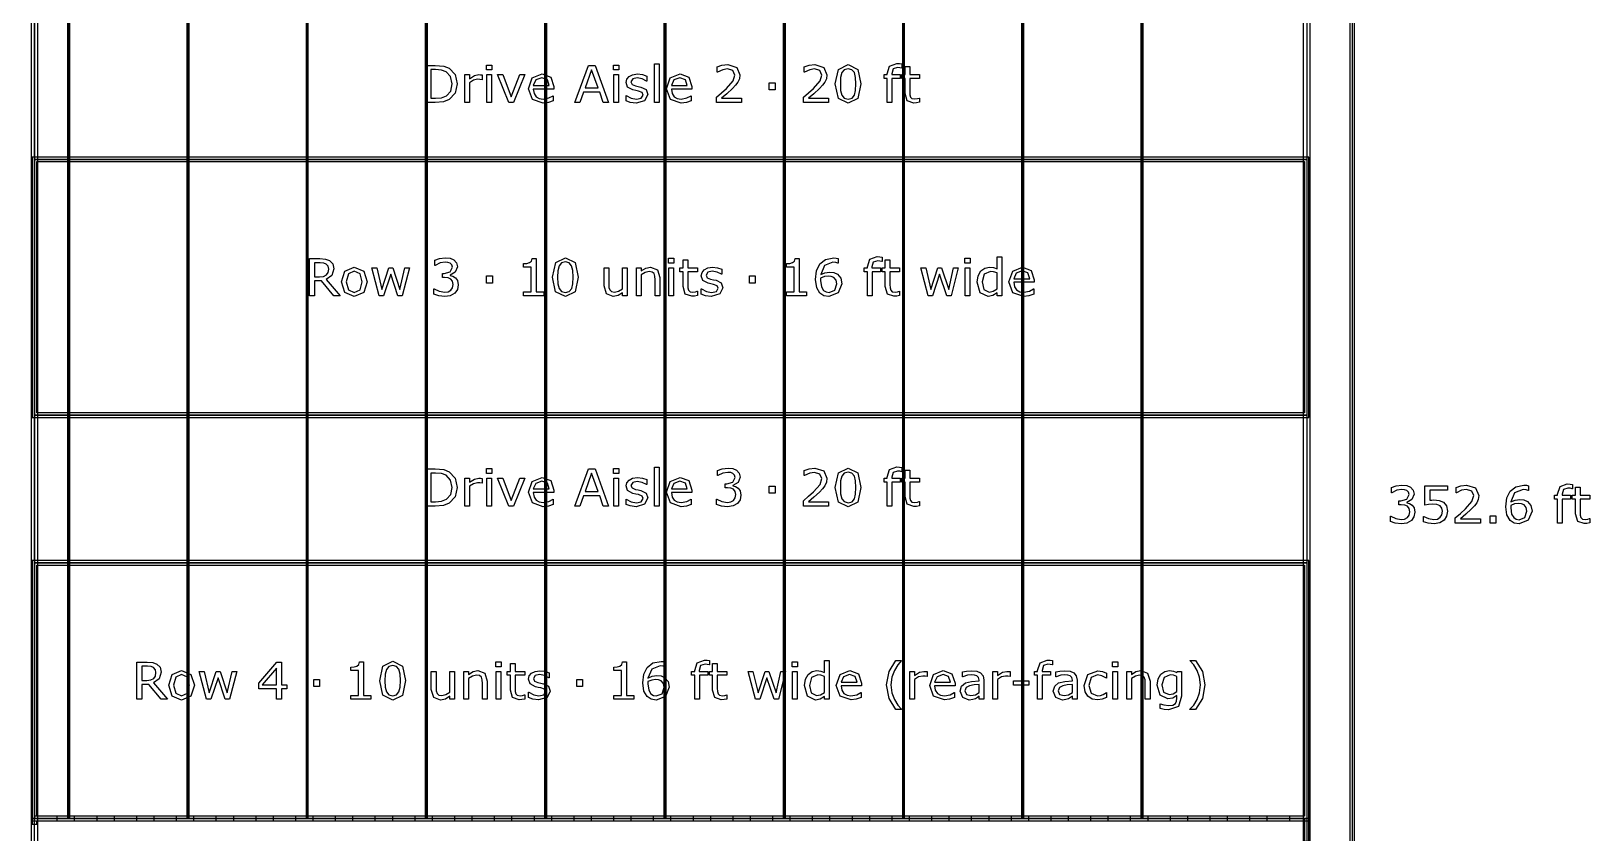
# Model space of a CAD drawing. Extents: x -3 to 198, y 3 to 612.
# Drawn here: x 11.5 to 84.1, y 378.7 to 416 of the extents above; entities that cross this region are included whole.
import ezdxf

# ---------------------------------------------------------------- set-up
doc = ezdxf.new("R2010")
doc.units = 0
doc.header["$MEASUREMENT"] = 0
doc.layers.add('Layer 1', color=7, linetype='Continuous')

msp = doc.modelspace()

# ---------------------------------------------------------------- linework, layer by layer
at = {"layer": 'Layer 1', "color": 7}
for points in [[(11.483006, 454.684349), (11.483006, 335.040125), (71.066891, 335.040125), (71.066891, 454.684349), (11.483006, 454.684349)], [(11.800298, 454.367055), (70.749597, 454.367055), (70.749597, 335.357413), (11.800298, 335.357413), (11.800298, 454.367055)], [(72.918972, 454.525702), (72.918972, 335.198769), (73.130844, 335.198769), (73.130844, 454.525702), (72.918972, 454.525702)], [(11.483006, 447.646544), (11.483006, 379.38413), (11.800298, 379.38413), (11.800298, 447.646544), (11.483006, 447.646544)], [(13.17644, 447.646544), (13.17644, 379.38413), (13.28186, 379.38413), (13.28186, 447.646544), (13.17644, 447.646544)], [(18.732683, 447.646544), (18.732683, 379.38413), (18.838103, 379.38413), (18.838103, 447.646544), (18.732683, 447.646544)], [(24.288926, 447.646544), (24.288926, 379.38413), (24.394346, 379.38413), (24.394346, 447.646544), (24.288926, 447.646544)], [(29.845169, 447.646544), (29.845169, 379.38413), (29.950589, 379.38413), (29.950589, 447.646544), (29.845169, 447.646544)], [(35.401412, 447.646544), (35.401412, 379.38413), (35.506832, 379.38413), (35.506832, 447.646544), (35.401412, 447.646544)], [(40.957655, 447.646544), (40.957655, 379.38413), (41.063075, 379.38413), (41.063075, 447.646544), (40.957655, 447.646544)], [(46.513898, 447.646544), (46.513898, 379.38413), (46.619318, 379.38413), (46.619318, 447.646544), (46.513898, 447.646544)], [(52.070141, 447.646544), (52.070141, 379.38413), (52.175561, 379.38413), (52.175561, 447.646544), (52.070141, 447.646544)], [(57.626384, 447.646544), (57.626384, 379.38413), (57.731804, 379.38413), (57.731804, 447.646544), (57.626384, 447.646544)], [(63.182627, 447.646544), (63.182627, 379.38413), (63.288047, 379.38413), (63.288047, 447.646544), (63.182627, 447.646544)], [(11.641652, 410.075758), (70.908244, 410.075758), (70.908244, 398.169523), (11.641652, 398.169523), (11.641652, 410.075758)], [(11.747589, 409.969822), (70.802308, 409.969822), (70.802308, 398.275459), (11.747589, 398.275459), (11.747589, 409.969822)], [(11.641652, 391.290365), (70.908244, 391.290365), (70.908244, 379.38413), (11.641652, 379.38413), (11.641652, 391.290365)], [(11.747589, 391.184429), (70.802308, 391.184429), (70.802308, 379.490066), (11.747589, 379.490066), (11.747589, 391.184429)], [(24.92306, 385.534523), (24.64517, 385.534523), (24.64517, 385.863572), (24.92306, 385.863572), (24.92306, 385.534523)], [(11.641652, 379.38413), (70.908244, 379.38413), (70.908244, 341.284178), (11.641652, 341.284178), (11.641652, 379.38413)]]:
    msp.add_lwpolyline(points, close=True, dxfattribs=at)
for points in [[(73.024908, 454.525702), (73.024908, 335.198769)], [(11.641652, 447.646544), (11.641652, 379.38413)], [(13.22915, 447.646544), (13.22915, 379.38413)], [(18.785393, 447.646544), (18.785393, 379.38413)], [(24.341636, 447.646544), (24.341636, 379.38413)], [(29.897879, 447.646544), (29.897879, 379.38413)], [(35.454122, 447.646544), (35.454122, 379.38413)], [(41.010365, 447.646544), (41.010365, 379.38413)], [(46.566608, 447.646544), (46.566608, 379.38413)], [(52.122851, 447.646544), (52.122851, 379.38413)], [(57.679094, 447.646544), (57.679094, 379.38413)], [(63.235337, 447.646544), (63.235337, 379.38413)], [(11.641652, 416.954916), (70.908244, 416.954916), (70.908244, 410.075758), (11.641652, 410.075758), (11.641652, 416.954916)], [(31.333125, 413.585489), (31.229644, 413.157608), (30.956404, 412.859952), (30.691305, 412.754145), (30.307607, 412.721588), (29.870426, 412.721588), (29.870426, 414.452876), (30.302958, 414.452876), (30.705257, 414.415668), (30.95873, 414.315674), (31.234296, 414.021508), (31.333125, 413.585489), (31.333125, 413.585489)], [(31.092442, 413.588981), (31.021518, 413.931984), (30.809902, 414.151736), (30.592473, 414.231965), (30.31691, 414.255222), (30.100645, 414.255222), (30.100645, 412.919258), (30.31691, 412.919258), (30.606427, 412.943679), (30.83432, 413.03437), (31.027331, 413.251799), (31.092442, 413.588986), (31.092442, 413.588981)], [(32.498169, 413.781992), (32.486554, 413.781992), (32.391209, 413.798264), (32.283076, 413.804084), (32.08774, 413.758737), (31.906355, 413.643628), (31.906355, 412.721588), (31.687764, 412.721588), (31.687764, 414.020344), (31.906355, 414.020344), (31.906355, 413.828495), (32.135412, 413.976161), (32.338887, 414.020344), (32.42144, 414.016851), (32.49818, 414.0064), (32.498169, 413.781992)], [(32.93884, 414.237778), (32.692344, 414.237778), (32.692344, 414.464507), (32.93884, 414.464507), (32.93884, 414.237778)], [(32.924886, 412.721588), (32.706295, 412.721588), (32.706295, 414.020344), (32.924886, 414.020344), (32.924886, 412.721588)], [(34.480605, 414.020344), (33.955056, 412.721588), (33.735301, 412.721588), (33.213242, 414.020344), (33.450435, 414.020344), (33.852736, 412.986687), (34.251547, 414.020344), (34.480605, 414.020344)], [(35.832846, 413.348293), (34.875929, 413.348293), (34.911973, 413.139005), (35.010803, 412.993664), (35.153818, 412.909947), (35.337528, 412.882044), (35.603789, 412.934366), (35.795638, 413.039011), (35.807253, 413.039011), (35.807253, 412.800653), (35.581685, 412.72275), (35.339841, 412.691357), (34.83522, 412.865765), (34.653835, 413.363408), (34.827081, 413.86919), (35.285191, 414.056388), (35.689818, 413.902909), (35.832833, 413.466889), (35.832846, 413.348293)], [(38.38385, 412.721588), (38.138515, 412.721588), (37.968759, 413.204116), (37.219967, 413.204116), (37.050211, 412.721588), (36.816505, 412.721588), (37.446699, 414.452876), (37.753655, 414.452876), (38.38385, 412.721588)], [(37.897832, 413.401778), (37.594363, 414.251724), (37.28973, 413.401778), (37.897832, 413.401778)], [(38.864052, 414.237773), (38.617556, 414.237773), (38.617556, 414.464502), (38.864052, 414.464502), (38.864052, 414.237773)], [(38.8501, 412.721588), (38.631507, 412.721588), (38.631507, 414.020344), (38.8501, 414.020344), (38.8501, 412.721588)], [(40.21048, 413.095984), (40.062814, 412.804141), (39.661677, 412.690195), (39.396575, 412.723914), (39.195426, 412.799489), (39.195426, 413.044824), (39.207041, 413.044824), (39.437258, 412.920412), (39.680267, 412.875067), (39.905834, 412.921576), (39.987225, 413.068078), (39.94304, 413.184349), (39.773283, 413.251789), (39.651199, 413.27621), (39.515161, 413.306441), (39.272153, 413.438992), (39.201226, 413.655256), (39.233783, 413.80641), (39.334938, 413.933145), (39.500046, 414.019188), (39.725613, 414.051742), (39.960481, 414.022675), (40.159307, 413.954074), (40.159307, 413.720368), (40.147692, 413.720368), (39.944217, 413.823851), (39.709347, 413.86687), (39.507036, 413.820362), (39.424481, 413.684324), (39.474479, 413.563401), (39.632607, 413.497126), (39.767484, 413.46922), (39.893057, 413.443635), (40.127925, 413.323877), (40.21048, 413.095984), (40.21048, 413.095984)], [(40.744168, 412.721588), (40.525575, 412.721588), (40.525575, 414.530777), (40.744168, 414.530777), (40.744168, 412.721588)], [(42.26384, 413.348293), (41.306923, 413.348293), (41.342967, 413.139005), (41.441799, 412.993664), (41.584812, 412.909947), (41.768522, 412.882044), (42.034785, 412.934366), (42.226632, 413.039011), (42.238247, 413.039011), (42.238247, 412.800653), (42.012679, 412.72275), (41.770835, 412.691357), (41.266214, 412.865765), (41.084829, 413.363408), (41.258076, 413.86919), (41.716185, 414.056388), (42.120812, 413.902909), (42.263827, 413.466889), (42.26384, 413.348293)], [(44.576486, 412.721588), (43.404465, 412.721588), (43.404465, 412.964597), (43.648639, 413.173885), (43.877693, 413.382011), (44.183488, 413.725014), (44.26604, 414.000577), (44.176511, 414.211029), (43.928853, 414.287769), (43.699796, 414.250563), (43.459115, 414.136615), (43.4475, 414.136615), (43.4475, 414.380788), (43.667255, 414.455202), (43.934679, 414.48892), (44.352096, 414.359857), (44.50325, 414.012205), (44.477664, 413.827333), (44.404412, 413.665715), (44.297441, 413.523865), (44.149777, 413.369221), (43.892817, 413.132028), (43.645157, 412.920412), (44.576494, 412.920412), (44.576486, 412.721588)], [(48.630885, 412.721588), (47.458864, 412.721588), (47.458864, 412.964597), (47.703037, 413.173885), (47.932092, 413.382011), (48.237886, 413.725014), (48.320439, 414.000577), (48.230909, 414.211029), (47.983252, 414.287769), (47.754197, 414.250563), (47.513514, 414.136615), (47.501898, 414.136615), (47.501898, 414.380788), (47.721653, 414.455202), (47.989078, 414.48892), (48.406494, 414.359857), (48.557648, 414.012205), (48.532063, 413.827333), (48.45881, 413.665715), (48.351839, 413.523865), (48.204176, 413.369221), (47.947215, 413.132028), (47.699555, 412.920412), (48.630893, 412.920412), (48.630885, 412.721588)], [(50.142418, 413.587814), (49.995916, 412.902973), (49.543619, 412.685544), (49.087833, 412.90646), (48.94482, 413.585489), (49.090158, 414.26684), (49.543619, 414.487756), (49.998242, 414.263353), (50.142418, 413.587814), (50.142418, 413.587814)], [(49.836624, 413.059939), (49.891271, 413.280856), (49.906378, 413.587814), (49.891271, 413.89477), (49.835462, 414.115686), (49.72384, 414.250563), (49.543619, 414.29591), (49.362234, 414.250563), (49.249451, 414.113361), (49.194804, 413.888957), (49.18086, 413.585489), (49.193639, 413.282017), (49.248286, 413.063427), (49.356419, 412.925063), (49.543617, 412.877393), (49.725001, 412.922737), (49.836621, 413.059939), (49.836624, 413.059939)], [(52.05044, 414.319164), (52.038825, 414.319164), (51.944646, 414.340092), (51.842327, 414.351708), (51.637688, 414.288922), (51.574902, 414.064516), (51.574902, 414.020333), (51.969062, 414.020333), (51.969062, 413.836625), (51.581877, 413.836625), (51.581877, 412.721588), (51.363286, 412.721588), (51.363286, 413.836636), (51.21562, 413.836636), (51.21562, 414.020344), (51.363286, 414.020344), (51.363286, 414.063365), (51.478396, 414.417994), (51.810931, 414.542406), (51.942321, 414.535421), (52.050453, 414.519149), (52.05044, 414.319164)], [(52.863181, 412.733216), (52.728304, 412.706472), (52.599243, 412.696021), (52.296936, 412.802992), (52.193455, 413.145992), (52.193455, 413.836649), (52.045789, 413.836649), (52.045789, 414.020357), (52.193455, 414.020357), (52.193455, 414.393591), (52.412046, 414.393591), (52.412046, 414.020357), (52.863181, 414.020357), (52.863181, 413.836649), (52.412046, 413.836649), (52.412046, 413.244825), (52.416702, 413.084368), (52.449256, 412.9774), (52.519019, 412.908799), (52.656221, 412.88787), (52.767841, 412.902978), (52.851558, 412.92972), (52.863173, 412.92972), (52.863181, 412.733216)], [(35.620068, 413.515723), (35.532865, 413.781986), (35.273578, 413.876167), (34.993361, 413.772686), (34.875929, 413.515723), (35.620068, 413.515723)], [(42.051063, 413.515723), (41.963859, 413.781986), (41.704573, 413.876167), (41.424358, 413.772686), (41.306923, 413.515723), (42.051063, 413.515723)], [(46.140344, 413.315738), (45.862452, 413.315738), (45.862452, 413.644787), (46.140344, 413.644787), (46.140344, 413.315738)], [(11.535715, 410.181694), (11.535715, 398.063587), (71.01418, 398.063587), (71.01418, 410.181694), (11.535715, 410.181694)], [(25.881721, 403.725766), (25.582902, 403.725766), (25.003869, 404.414095), (24.67947, 404.414095), (24.67947, 403.725766), (24.449252, 403.725766), (24.449252, 405.457054), (24.934106, 405.457054), (25.195717, 405.436126), (25.384077, 405.364035), (25.53058, 405.214045), (25.584065, 404.986152), (25.489885, 404.672219), (25.230599, 404.482696), (25.881721, 403.725766)], [(25.343382, 404.969875), (25.31664, 405.101262), (25.230599, 405.19893), (25.112001, 405.245438), (24.950384, 405.259382), (24.67947, 405.259382), (24.67947, 404.605933), (24.912014, 404.605933), (25.1027, 404.624533), (25.241063, 404.696622), (25.317803, 404.808244), (25.343382, 404.969862), (25.343382, 404.969875)], [(31.252316, 404.559435), (31.344172, 404.433862), (31.380216, 404.238525), (31.337195, 404.021096), (31.216272, 403.849014), (31.010472, 403.728092), (30.752347, 403.689722), (30.468645, 403.724604), (30.239588, 403.799018), (30.239588, 404.042025), (30.257024, 404.042025), (30.489569, 403.933892), (30.74769, 403.890871), (30.903495, 403.915292), (31.037208, 403.98738), (31.116273, 404.100164), (31.143015, 404.255969), (31.112786, 404.409446), (31.031395, 404.505952), (30.90466, 404.554787), (30.744203, 404.56873), (30.639558, 404.56873), (30.639558, 404.761741), (30.720949, 404.761741), (31.002328, 404.834991), (31.108135, 405.051258), (31.081391, 405.160552), (31.006977, 405.238456), (30.900008, 405.280313), (30.770945, 405.291928), (30.536077, 405.252397), (30.301207, 405.140774), (30.289591, 405.140774), (30.289591, 405.383783), (30.509346, 405.458197), (30.776771, 405.49308), (31.000013, 405.469823), (31.174421, 405.395409), (31.301156, 405.260533), (31.344177, 405.075661), (31.241857, 404.823352), (31.002338, 404.688475), (31.002338, 404.672203), (31.130235, 404.632669), (31.252322, 404.559419), (31.252316, 404.559435)], [(35.3602, 403.725766), (34.42305, 403.725766), (34.42305, 403.9025), (34.783491, 403.9025), (34.783491, 405.062892), (34.42305, 405.062892), (34.42305, 405.221022), (34.580016, 405.232638), (34.706752, 405.268682), (34.790468, 405.341934), (34.826513, 405.462857), (35.006733, 405.462857), (35.006733, 403.902489), (35.3602, 403.902489), (35.3602, 403.725766)], [(36.970566, 404.591992), (36.824061, 403.907151), (36.371765, 403.689722), (35.915981, 403.910638), (35.772966, 404.589667), (35.918304, 405.271018), (36.371765, 405.491934), (36.826387, 405.267531), (36.970566, 404.591992), (36.970566, 404.591992)], [(36.664769, 404.064117), (36.719419, 404.285034), (36.734526, 404.591992), (36.719419, 404.898948), (36.663608, 405.119864), (36.551985, 405.254741), (36.371765, 405.300088), (36.19038, 405.254741), (36.077599, 405.117539), (36.022949, 404.893135), (36.009005, 404.589667), (36.021785, 404.286195), (36.076432, 404.067605), (36.184564, 403.929241), (36.371762, 403.881571), (36.553147, 403.926915), (36.664766, 404.064117), (36.664769, 404.064117)], [(41.428427, 405.241951), (41.181931, 405.241951), (41.181931, 405.46868), (41.428427, 405.46868), (41.428427, 405.241951)], [(42.521383, 403.737381), (42.386506, 403.710637), (42.257445, 403.700186), (41.955138, 403.807157), (41.851657, 404.150157), (41.851657, 404.840814), (41.703991, 404.840814), (41.703991, 405.024522), (41.851657, 405.024522), (41.851657, 405.397756), (42.070247, 405.397756), (42.070247, 405.024522), (42.521383, 405.024522), (42.521383, 404.840814), (42.070247, 404.840814), (42.070247, 404.248989), (42.074904, 404.088533), (42.107458, 403.981565), (42.177224, 403.912964), (42.314423, 403.892035), (42.426045, 403.907143), (42.50976, 403.933884), (42.521375, 403.933884), (42.521383, 403.737381)], [(47.611764, 403.725766), (46.674611, 403.725766), (46.674611, 403.9025), (47.035055, 403.9025), (47.035055, 405.062892), (46.674611, 405.062892), (46.674611, 405.221022), (46.831577, 405.232638), (46.958315, 405.268682), (47.042029, 405.341934), (47.078076, 405.462857), (47.258297, 405.462857), (47.258297, 403.902489), (47.611764, 403.902489), (47.611764, 403.725766)], [(49.250033, 404.287359), (49.075625, 403.855991), (48.650069, 403.689722), (48.417527, 403.729253), (48.232653, 403.846688), (48.078012, 404.102487), (48.024526, 404.486183), (48.073361, 404.894297), (48.231491, 405.210558), (48.495429, 405.415195), (48.87215, 405.489609), (48.987259, 405.483788), (49.081438, 405.462859), (49.081438, 405.240779), (49.069822, 405.240779), (48.97099, 405.273336), (48.837278, 405.289608), (48.438467, 405.132641), (48.26522, 404.710576), (48.457069, 404.800105), (48.676824, 404.831498), (48.870996, 404.81057), (49.044243, 404.729179), (49.197722, 404.550119), (49.250043, 404.287346), (49.250033, 404.287359)], [(51.130149, 405.323331), (51.118534, 405.323331), (51.024353, 405.34426), (50.922036, 405.355875), (50.717397, 405.29309), (50.654608, 405.068683), (50.654608, 405.024501), (51.048771, 405.024501), (51.048771, 404.840793), (50.661586, 404.840793), (50.661586, 403.725766), (50.442995, 403.725766), (50.442995, 404.840814), (50.295329, 404.840814), (50.295329, 405.024522), (50.442995, 405.024522), (50.442995, 405.067543), (50.558104, 405.422172), (50.89064, 405.546584), (51.02203, 405.539599), (51.130162, 405.523327), (51.130149, 405.323331)], [(51.942887, 403.737384), (51.808013, 403.71064), (51.678952, 403.700189), (51.376645, 403.80716), (51.273161, 404.15016), (51.273161, 404.840817), (51.125497, 404.840817), (51.125497, 405.024525), (51.273161, 405.024525), (51.273161, 405.397759), (51.491754, 405.397759), (51.491754, 405.024525), (51.942887, 405.024525), (51.942887, 404.840817), (51.491754, 404.840817), (51.491754, 404.248992), (51.496411, 404.088536), (51.528968, 403.981567), (51.598731, 403.912966), (51.735933, 403.892038), (51.847552, 403.907146), (51.931269, 403.933887), (51.942884, 403.933887), (51.942887, 403.737384)], [(55.227566, 405.241951), (54.98107, 405.241951), (54.98107, 405.46868), (55.227566, 405.46868), (55.227566, 405.241951)], [(56.699568, 403.725766), (56.480978, 403.725766), (56.480978, 403.861804), (56.284477, 403.735069), (56.062399, 403.689722), (55.692655, 403.868781), (55.556617, 404.36526), (55.603126, 404.659429), (55.731025, 404.879184), (55.914733, 405.014058), (56.133323, 405.060566), (56.314708, 405.038473), (56.480978, 404.972198), (56.480978, 405.534953), (56.699568, 405.534953), (56.699568, 403.725766)], [(27.136294, 404.374563), (26.973515, 403.873432), (26.537495, 403.689722), (26.099149, 403.873432), (25.937531, 404.374563), (26.099149, 404.875694), (26.537495, 405.060566), (26.973515, 404.875694), (27.136294, 404.374563), (27.136294, 404.374563)], [(26.910726, 404.374563), (26.811897, 404.748959), (26.537495, 404.872207), (26.260767, 404.748959), (26.163099, 404.374563), (26.26193, 404.003655), (26.537495, 403.878081), (26.810732, 404.002493), (26.910726, 404.374563), (26.910726, 404.374563)], [(29.108265, 405.024522), (28.769914, 403.725766), (28.567601, 403.725766), (28.233901, 404.726866), (27.902526, 403.725766), (27.701374, 403.725766), (27.359536, 405.024522), (27.587429, 405.024522), (27.825787, 404.018771), (28.150184, 405.024522), (28.330405, 405.024522), (28.662943, 404.018771), (28.888511, 405.024522), (29.108265, 405.024522)], [(32.968489, 404.319916), (32.6906, 404.319916), (32.6906, 404.648965), (32.968489, 404.648965), (32.968489, 404.319916)], [(39.256468, 403.725766), (39.037878, 403.725766), (39.037878, 403.869943), (38.826264, 403.73623), (38.603022, 403.689722), (38.284438, 403.814131), (38.17049, 404.181553), (38.17049, 405.024522), (38.38908, 405.024522), (38.38908, 404.285034), (38.398394, 404.115277), (38.437925, 403.995516), (38.519316, 403.921102), (38.664657, 403.897845), (38.849529, 403.942028), (39.037888, 404.054812), (39.037888, 405.024519), (39.256479, 405.024519), (39.256468, 403.725766)], [(40.772653, 403.725766), (40.554063, 403.725766), (40.554063, 404.465254), (40.543611, 404.632685), (40.505242, 404.755933), (40.421525, 404.828024), (40.279674, 404.852445), (40.092476, 404.808262), (39.905279, 404.695479), (39.905279, 403.725766), (39.686688, 403.725766), (39.686688, 405.024522), (39.905279, 405.024522), (39.905279, 404.880345), (40.116895, 405.012896), (40.341298, 405.060566), (40.662208, 404.933831), (40.772666, 404.568738), (40.772653, 403.725766)], [(41.414473, 403.725766), (41.195883, 403.725766), (41.195883, 405.024522), (41.414473, 405.024522), (41.414473, 403.725766)], [(43.713168, 404.100148), (43.565504, 403.808305), (43.164364, 403.69436), (42.899265, 403.728078), (42.698116, 403.803654), (42.698116, 404.048989), (42.709731, 404.048989), (42.93995, 403.924576), (43.182959, 403.879232), (43.408524, 403.92574), (43.489915, 404.072243), (43.445732, 404.188514), (43.275976, 404.255953), (43.153889, 404.280374), (43.017851, 404.310606), (42.774845, 404.443156), (42.703918, 404.659421), (42.736475, 404.810575), (42.837631, 404.93731), (43.002736, 405.023352), (43.228303, 405.055907), (43.463174, 405.02684), (43.661997, 404.958239), (43.661997, 404.724532), (43.650382, 404.724532), (43.446905, 404.828016), (43.212037, 404.871035), (43.009723, 404.824526), (42.927171, 404.688488), (42.977167, 404.567566), (43.135297, 404.501291), (43.270174, 404.473385), (43.395745, 404.4478), (43.630615, 404.328042), (43.713168, 404.100148), (43.713168, 404.100148)], [(45.22005, 404.319903), (44.942161, 404.319903), (44.942161, 404.648952), (45.22005, 404.648952), (45.22005, 404.319903)], [(49.014001, 404.278046), (48.981444, 404.457105), (48.876801, 404.580353), (48.758202, 404.629187), (48.622164, 404.640802), (48.438456, 404.617546), (48.264048, 404.545455), (48.260556, 404.495459), (48.259497, 404.436161), (48.296703, 404.145482), (48.401348, 403.978049), (48.516458, 403.902473), (48.652496, 403.879216), (48.917595, 403.981536), (49.014101, 404.278027), (49.014001, 404.278046)], [(54.677601, 405.024522), (54.33925, 403.725766), (54.136936, 403.725766), (53.803236, 404.726866), (53.471862, 403.725766), (53.270713, 403.725766), (52.928874, 405.024522), (53.156765, 405.024522), (53.395122, 404.018771), (53.719522, 405.024522), (53.899743, 405.024522), (54.232281, 404.018771), (54.457849, 405.024522), (54.677601, 405.024522)], [(55.213614, 403.725766), (54.995024, 403.725766), (54.995024, 405.024522), (55.213614, 405.024522), (55.213614, 403.725766)], [(56.480978, 404.045515), (56.480978, 404.790816), (56.322847, 404.845463), (56.170532, 404.86057), (55.884504, 404.732671), (55.782185, 404.369904), (55.861247, 404.017601), (56.114721, 403.89784), (56.303082, 403.938536), (56.480978, 404.045507), (56.480978, 404.045515)], [(58.216915, 404.352471), (57.26, 404.352471), (57.296044, 404.143183), (57.394874, 403.997842), (57.537889, 403.914125), (57.721597, 403.886222), (57.98786, 403.938544), (58.179709, 404.043189), (58.191324, 404.043189), (58.191324, 403.804831), (57.965756, 403.726928), (57.723909, 403.695535), (57.219291, 403.869943), (57.037906, 404.367586), (57.211153, 404.873368), (57.669262, 405.060566), (58.073889, 404.907087), (58.216901, 404.471067), (58.216915, 404.352471)], [(58.00414, 404.519901), (57.916936, 404.786164), (57.65765, 404.880345), (57.377432, 404.776864), (57.26, 404.519901), (58.00414, 404.519901)], [(11.641652, 398.169523), (70.908244, 398.169523), (70.908244, 391.290365), (11.641652, 391.290365), (11.641652, 398.169523)], [(52.05044, 395.533771), (52.038825, 395.533771), (51.944646, 395.554699), (51.842327, 395.566315), (51.637688, 395.503529), (51.574902, 395.279123), (51.574902, 395.23494), (51.969062, 395.23494), (51.969062, 395.051232), (51.581877, 395.051232), (51.581877, 393.936195), (51.363286, 393.936195), (51.363286, 395.051243), (51.21562, 395.051243), (51.21562, 395.234951), (51.363286, 395.234951), (51.363286, 395.277972), (51.478396, 395.632601), (51.810931, 395.757013), (51.942321, 395.750028), (52.050453, 395.733756), (52.05044, 395.533771)], [(31.333125, 394.800096), (31.229644, 394.372215), (30.956404, 394.074559), (30.691305, 393.968752), (30.307607, 393.936195), (29.870426, 393.936195), (29.870426, 395.667483), (30.302958, 395.667483), (30.705257, 395.630275), (30.95873, 395.530281), (31.234296, 395.236115), (31.333125, 394.800096), (31.333125, 394.800096)], [(31.092442, 394.803588), (31.021518, 395.146591), (30.809902, 395.366343), (30.592473, 395.446572), (30.31691, 395.469829), (30.100645, 395.469829), (30.100645, 394.133865), (30.31691, 394.133865), (30.606427, 394.158286), (30.83432, 394.248977), (31.027331, 394.466406), (31.092442, 394.803593), (31.092442, 394.803588)], [(32.498169, 394.996599), (32.486554, 394.996599), (32.391209, 395.012871), (32.283076, 395.018691), (32.08774, 394.973344), (31.906355, 394.858235), (31.906355, 393.936195), (31.687764, 393.936195), (31.687764, 395.234951), (31.906355, 395.234951), (31.906355, 395.043102), (32.135412, 395.190768), (32.338887, 395.234951), (32.42144, 395.231458), (32.49818, 395.221007), (32.498169, 394.996599)], [(32.93884, 395.452385), (32.692344, 395.452385), (32.692344, 395.679114), (32.93884, 395.679114), (32.93884, 395.452385)], [(32.924886, 393.936195), (32.706295, 393.936195), (32.706295, 395.234951), (32.924886, 395.234951), (32.924886, 393.936195)], [(34.480605, 395.234951), (33.955056, 393.936195), (33.735301, 393.936195), (33.213242, 395.234951), (33.450435, 395.234951), (33.852736, 394.201294), (34.251547, 395.234951), (34.480605, 395.234951)], [(35.832846, 394.5629), (34.875929, 394.5629), (34.911973, 394.353612), (35.010803, 394.208271), (35.153818, 394.124554), (35.337528, 394.096651), (35.603789, 394.148973), (35.795638, 394.253618), (35.807253, 394.253618), (35.807253, 394.01526), (35.581685, 393.937357), (35.339841, 393.905964), (34.83522, 394.080372), (34.653835, 394.578015), (34.827081, 395.083797), (35.285191, 395.270995), (35.689818, 395.117516), (35.832833, 394.681496), (35.832846, 394.5629)], [(35.620068, 394.73033), (35.532865, 394.996593), (35.273578, 395.090774), (34.993361, 394.987293), (34.875929, 394.73033), (35.620068, 394.73033)], [(38.38385, 393.936195), (38.138515, 393.936195), (37.968759, 394.418723), (37.219967, 394.418723), (37.050211, 393.936195), (36.816505, 393.936195), (37.446699, 395.667483), (37.753655, 395.667483), (38.38385, 393.936195)], [(37.897832, 394.616385), (37.594363, 395.466331), (37.28973, 394.616385), (37.897832, 394.616385)], [(38.864052, 395.45238), (38.617556, 395.45238), (38.617556, 395.679109), (38.864052, 395.679109), (38.864052, 395.45238)], [(38.8501, 393.936195), (38.631507, 393.936195), (38.631507, 395.234951), (38.8501, 395.234951), (38.8501, 393.936195)], [(40.21048, 394.310591), (40.062814, 394.018748), (39.661677, 393.904802), (39.396575, 393.938521), (39.195426, 394.014096), (39.195426, 394.259431), (39.207041, 394.259431), (39.437258, 394.135019), (39.680267, 394.089674), (39.905834, 394.136183), (39.987225, 394.282685), (39.94304, 394.398956), (39.773283, 394.466396), (39.651199, 394.490817), (39.515161, 394.521048), (39.272153, 394.653599), (39.201226, 394.869863), (39.233783, 395.021017), (39.334938, 395.147752), (39.500046, 395.233795), (39.725613, 395.266349), (39.960481, 395.237282), (40.159307, 395.168681), (40.159307, 394.934975), (40.147692, 394.934975), (39.944217, 395.038458), (39.709347, 395.081477), (39.507036, 395.034969), (39.424481, 394.898931), (39.474479, 394.778008), (39.632607, 394.711733), (39.767484, 394.683827), (39.893057, 394.658242), (40.127925, 394.538484), (40.21048, 394.310591), (40.21048, 394.310591)], [(40.744168, 393.936195), (40.525575, 393.936195), (40.525575, 395.745384), (40.744168, 395.745384), (40.744168, 393.936195)], [(42.26384, 394.5629), (41.306923, 394.5629), (41.342967, 394.353612), (41.441799, 394.208271), (41.584812, 394.124554), (41.768522, 394.096651), (42.034785, 394.148973), (42.226632, 394.253618), (42.238247, 394.253618), (42.238247, 394.01526), (42.012679, 393.937357), (41.770835, 393.905964), (41.266214, 394.080372), (41.084829, 394.578015), (41.258076, 395.083797), (41.716185, 395.270995), (42.120812, 395.117516), (42.263827, 394.681496), (42.26384, 394.5629)], [(42.051063, 394.73033), (41.963859, 394.996593), (41.704573, 395.090774), (41.424358, 394.987293), (41.306923, 394.73033), (42.051063, 394.73033)], [(44.424171, 394.769864), (44.516026, 394.644291), (44.55207, 394.448954), (44.509049, 394.231525), (44.388127, 394.059443), (44.182326, 393.938521), (43.924202, 393.900151), (43.640497, 393.935033), (43.411442, 394.009447), (43.411442, 394.252454), (43.428879, 394.252454), (43.661423, 394.144321), (43.919545, 394.1013), (44.07535, 394.125721), (44.209062, 394.197809), (44.288128, 394.310593), (44.314869, 394.466398), (44.284638, 394.619875), (44.203249, 394.716381), (44.076512, 394.765216), (43.916058, 394.779159), (43.811413, 394.779159), (43.811413, 394.97217), (43.892804, 394.97217), (44.17418, 395.04542), (44.279989, 395.261687), (44.253245, 395.370981), (44.178831, 395.448885), (44.07186, 395.490742), (43.942799, 395.502357), (43.707932, 395.462826), (43.473061, 395.351203), (43.461446, 395.351203), (43.461446, 395.594212), (43.681198, 395.668626), (43.948623, 395.703509), (44.171865, 395.680252), (44.346272, 395.605838), (44.47301, 395.470962), (44.516032, 395.28609), (44.413712, 395.033781), (44.17419, 394.898904), (44.17419, 394.882632), (44.30209, 394.843098), (44.424176, 394.769848), (44.424171, 394.769864)], [(48.630885, 393.936195), (47.458864, 393.936195), (47.458864, 394.179204), (47.703037, 394.388492), (47.932092, 394.596618), (48.237886, 394.939621), (48.320439, 395.215184), (48.230909, 395.425636), (47.983252, 395.502376), (47.754197, 395.46517), (47.513514, 395.351222), (47.501898, 395.351222), (47.501898, 395.595395), (47.721653, 395.669809), (47.989078, 395.703527), (48.406494, 395.574464), (48.557648, 395.226812), (48.532063, 395.04194), (48.45881, 394.880322), (48.351839, 394.738472), (48.204176, 394.583828), (47.947215, 394.346635), (47.699555, 394.135019), (48.630893, 394.135019), (48.630885, 393.936195)], [(50.142418, 394.802421), (49.995916, 394.11758), (49.543619, 393.900151), (49.087833, 394.121067), (48.94482, 394.800096), (49.090158, 395.481447), (49.543619, 395.702363), (49.998242, 395.47796), (50.142418, 394.802421), (50.142418, 394.802421)], [(49.836624, 394.274546), (49.891271, 394.495463), (49.906378, 394.802421), (49.891271, 395.109377), (49.835462, 395.330293), (49.72384, 395.46517), (49.543619, 395.510517), (49.362234, 395.46517), (49.249451, 395.327968), (49.194804, 395.103564), (49.18086, 394.800096), (49.193639, 394.496624), (49.248286, 394.278034), (49.356419, 394.13967), (49.543617, 394.092), (49.725001, 394.137344), (49.836621, 394.274546), (49.836624, 394.274546)], [(52.863181, 393.947823), (52.728304, 393.921079), (52.599243, 393.910628), (52.296936, 394.017599), (52.193455, 394.360599), (52.193455, 395.051256), (52.045789, 395.051256), (52.045789, 395.234964), (52.193455, 395.234964), (52.193455, 395.608198), (52.412046, 395.608198), (52.412046, 395.234964), (52.863181, 395.234964), (52.863181, 395.051256), (52.412046, 395.051256), (52.412046, 394.459432), (52.416702, 394.298975), (52.449256, 394.192007), (52.519019, 394.123406), (52.656221, 394.102477), (52.767841, 394.117585), (52.851558, 394.144327), (52.863173, 394.144327), (52.863181, 393.947823)], [(46.140344, 394.530345), (45.862452, 394.530345), (45.862452, 394.859394), (46.140344, 394.859394), (46.140344, 394.530345)], [(75.819307, 393.976115), (75.911162, 393.850542), (75.947206, 393.655205), (75.904185, 393.437776), (75.783263, 393.265694), (75.577462, 393.144772), (75.319337, 393.106402), (75.035636, 393.141284), (74.806581, 393.215698), (74.806581, 393.458705), (74.824017, 393.458705), (75.056561, 393.350572), (75.314686, 393.307551), (75.470488, 393.331972), (75.604203, 393.40406), (75.683266, 393.516844), (75.71001, 393.672649), (75.679779, 393.826126), (75.598388, 393.922632), (75.471653, 393.971467), (75.311196, 393.98541), (75.206554, 393.98541), (75.206554, 394.178421), (75.287942, 394.178421), (75.569321, 394.251671), (75.675127, 394.467938), (75.648386, 394.577232), (75.573972, 394.655136), (75.467001, 394.696993), (75.33794, 394.708608), (75.10307, 394.669077), (74.868202, 394.557454), (74.856587, 394.557454), (74.856587, 394.800463), (75.076342, 394.874877), (75.343766, 394.90976), (75.567008, 394.886503), (75.741416, 394.812089), (75.868151, 394.677213), (75.911173, 394.492341), (75.808853, 394.240032), (75.569334, 394.105155), (75.569334, 394.088883), (75.697233, 394.049349), (75.819317, 393.976099), (75.819307, 393.976115)], [(77.47153, 393.692411), (77.427347, 393.46103), (77.306425, 393.274997), (77.106437, 393.149423), (76.839012, 393.106402), (76.565772, 393.136633), (76.343694, 393.207557), (76.343694, 393.452892), (76.359966, 393.452892), (76.583208, 393.349411), (76.834356, 393.307551), (76.993648, 393.330808), (77.132011, 393.412199), (77.208751, 393.53196), (77.235492, 393.693578), (77.2041, 393.844731), (77.119221, 393.943561), (76.971555, 394.005185), (76.778544, 394.023785), (76.580882, 394.009842), (76.418103, 393.981936), (76.418103, 394.873742), (77.459899, 394.873742), (77.459899, 394.670265), (76.642506, 394.670265), (76.642506, 394.209829), (76.744826, 394.216814), (76.835517, 394.219196), (77.082013, 394.194775), (77.276188, 394.111058), (77.420365, 393.945953), (77.471524, 393.69248), (77.47153, 393.692411)], [(78.999343, 393.142446), (77.827322, 393.142446), (77.827322, 393.385455), (78.071493, 393.594743), (78.300547, 393.802869), (78.606342, 394.145872), (78.688897, 394.421435), (78.599368, 394.631887), (78.351707, 394.708627), (78.122652, 394.671421), (77.881969, 394.557473), (77.870354, 394.557473), (77.870354, 394.801646), (78.090106, 394.87606), (78.357533, 394.909778), (78.774947, 394.780715), (78.926101, 394.433063), (78.900516, 394.248191), (78.827266, 394.086573), (78.720295, 393.944723), (78.572629, 393.790079), (78.315668, 393.552886), (78.068011, 393.34127), (78.999348, 393.34127), (78.999343, 393.142446)], [(81.405006, 393.704039), (81.230598, 393.272671), (80.805043, 393.106402), (80.572501, 393.145933), (80.387628, 393.263368), (80.232985, 393.519167), (80.179502, 393.902863), (80.228336, 394.310977), (80.386464, 394.627238), (80.650402, 394.831875), (81.027123, 394.906289), (81.142232, 394.900468), (81.236411, 394.879539), (81.236411, 394.657459), (81.224796, 394.657459), (81.125963, 394.690016), (80.992251, 394.706288), (80.59344, 394.549321), (80.420193, 394.127256), (80.612042, 394.216785), (80.831797, 394.248178), (81.025969, 394.22725), (81.199216, 394.145859), (81.352695, 393.966799), (81.405016, 393.704026), (81.405006, 393.704039)], [(83.285122, 394.740011), (83.273507, 394.740011), (83.179328, 394.76094), (83.077009, 394.772555), (82.87237, 394.70977), (82.809584, 394.485363), (82.809584, 394.441181), (83.203744, 394.441181), (83.203744, 394.257473), (82.816559, 394.257473), (82.816559, 393.142446), (82.597968, 393.142446), (82.597968, 394.257494), (82.450304, 394.257494), (82.450304, 394.441202), (82.597968, 394.441202), (82.597968, 394.484223), (82.713078, 394.838852), (83.045616, 394.963264), (83.177003, 394.956279), (83.285135, 394.940007), (83.285122, 394.740011)], [(84.097863, 393.154064), (83.962986, 393.12732), (83.833925, 393.116869), (83.531618, 393.22384), (83.428137, 393.56684), (83.428137, 394.257497), (83.280471, 394.257497), (83.280471, 394.441205), (83.428137, 394.441205), (83.428137, 394.814439), (83.646727, 394.814439), (83.646727, 394.441205), (84.097863, 394.441205), (84.097863, 394.257497), (83.646727, 394.257497), (83.646727, 393.665672), (83.651384, 393.505216), (83.683938, 393.398247), (83.753701, 393.329646), (83.890903, 393.308718), (84.002523, 393.323826), (84.08624, 393.350567), (84.097855, 393.350567), (84.097863, 393.154064)], [(81.168974, 393.694726), (81.136417, 393.873785), (81.031774, 393.997033), (80.913175, 394.045867), (80.777137, 394.057482), (80.593429, 394.034226), (80.419021, 393.962135), (80.415529, 393.912139), (80.41447, 393.852841), (80.451679, 393.562162), (80.556321, 393.394729), (80.671431, 393.319153), (80.807469, 393.295896), (81.07257, 393.398216), (81.169074, 393.694707), (81.168974, 393.694726)], [(79.726041, 393.142446), (79.448152, 393.142446), (79.448152, 393.47382), (79.726041, 393.47382), (79.726041, 393.142446)], [(11.535715, 391.396301), (11.535715, 379.278194), (71.01418, 379.278194), (71.01418, 391.396301), (11.535715, 391.396301)], [(17.836292, 384.940373), (17.537473, 384.940373), (16.95844, 385.628702), (16.634041, 385.628702), (16.634041, 384.940373), (16.403823, 384.940373), (16.403823, 386.671661), (16.888677, 386.671661), (17.150288, 386.650733), (17.338648, 386.578642), (17.485151, 386.428652), (17.538636, 386.200759), (17.444456, 385.886826), (17.18517, 385.697303), (17.836292, 384.940373)], [(17.297953, 386.184482), (17.271211, 386.315869), (17.18517, 386.413537), (17.066572, 386.460045), (16.904955, 386.473989), (16.634041, 386.473989), (16.634041, 385.82054), (16.866585, 385.82054), (17.057271, 385.83914), (17.195634, 385.911229), (17.272374, 386.022851), (17.297953, 386.184469), (17.297953, 386.184482)], [(23.398736, 385.427552), (23.141775, 385.427552), (23.141775, 384.940373), (22.918533, 384.940373), (22.918533, 385.427552), (22.089515, 385.427552), (22.089515, 385.694977), (22.927835, 386.671661), (23.141775, 386.671661), (23.141775, 385.613586), (23.398736, 385.613586), (23.398736, 385.427552)], [(22.918533, 385.613586), (22.918533, 386.394934), (22.247645, 385.613586), (22.918533, 385.613586)], [(27.314771, 384.940373), (26.37762, 384.940373), (26.37762, 385.117107), (26.738062, 385.117107), (26.738062, 386.277499), (26.37762, 386.277499), (26.37762, 386.435629), (26.534587, 386.447245), (26.661322, 386.483289), (26.745039, 386.556541), (26.781083, 386.677464), (26.961304, 386.677464), (26.961304, 385.117096), (27.314771, 385.117096), (27.314771, 384.940373)], [(28.925137, 385.806599), (28.778635, 385.121758), (28.326335, 384.904329), (27.870551, 385.125245), (27.727536, 385.804274), (27.872877, 386.485625), (28.326335, 386.706541), (28.780958, 386.482138), (28.925137, 385.806599), (28.925137, 385.806599)], [(28.61934, 385.278724), (28.673989, 385.499641), (28.689097, 385.806599), (28.673989, 386.113555), (28.618178, 386.334471), (28.506559, 386.469348), (28.326335, 386.514695), (28.144953, 386.469348), (28.032169, 386.332146), (27.97752, 386.107742), (27.963576, 385.804274), (27.976356, 385.500802), (28.031003, 385.282212), (28.139135, 385.143848), (28.326333, 385.096178), (28.507718, 385.141522), (28.619337, 385.278724), (28.61934, 385.278724)], [(33.382998, 386.456558), (33.136502, 386.456558), (33.136502, 386.683287), (33.382998, 386.683287), (33.382998, 386.456558)], [(34.475953, 384.951988), (34.341077, 384.925244), (34.212016, 384.914793), (33.909709, 385.021764), (33.806228, 385.364764), (33.806228, 386.055421), (33.658561, 386.055421), (33.658561, 386.239129), (33.806228, 386.239129), (33.806228, 386.612363), (34.024818, 386.612363), (34.024818, 386.239129), (34.475953, 386.239129), (34.475953, 386.055421), (34.024818, 386.055421), (34.024818, 385.463596), (34.029475, 385.30314), (34.062032, 385.196172), (34.131794, 385.127571), (34.268994, 385.106642), (34.380616, 385.12175), (34.46433, 385.148491), (34.475945, 385.148491), (34.475953, 384.951988)], [(39.566334, 384.940373), (38.629181, 384.940373), (38.629181, 385.117107), (38.989626, 385.117107), (38.989626, 386.277499), (38.629181, 386.277499), (38.629181, 386.435629), (38.786151, 386.447245), (38.912886, 386.483289), (38.996603, 386.556541), (39.032647, 386.677464), (39.212867, 386.677464), (39.212867, 385.117096), (39.566334, 385.117096), (39.566334, 384.940373)], [(41.204603, 385.501966), (41.030195, 385.070598), (40.60464, 384.904329), (40.372098, 384.94386), (40.187226, 385.061295), (40.032583, 385.317094), (39.979097, 385.70079), (40.027934, 386.108904), (40.186062, 386.425165), (40.449999, 386.629802), (40.826721, 386.704216), (40.94183, 386.698395), (41.036008, 386.677466), (41.036008, 386.455386), (41.024393, 386.455386), (40.925561, 386.487943), (40.791849, 386.504215), (40.393037, 386.347248), (40.219791, 385.925183), (40.41164, 386.014712), (40.631395, 386.046105), (40.825567, 386.025177), (40.998813, 385.943786), (41.152293, 385.764726), (41.204614, 385.501953), (41.204603, 385.501966)], [(43.08472, 386.537938), (43.073104, 386.537938), (42.978926, 386.558867), (42.876606, 386.570482), (42.671967, 386.507697), (42.609179, 386.28329), (42.609179, 386.239108), (43.003342, 386.239108), (43.003342, 386.0554), (42.616156, 386.0554), (42.616156, 384.940373), (42.397566, 384.940373), (42.397566, 386.055421), (42.249899, 386.055421), (42.249899, 386.239129), (42.397566, 386.239129), (42.397566, 386.28215), (42.512675, 386.636779), (42.845211, 386.761191), (42.9766, 386.754206), (43.084733, 386.737934), (43.08472, 386.537938)], [(43.89746, 384.951991), (43.762584, 384.925247), (43.633523, 384.914796), (43.331216, 385.021767), (43.227735, 385.364767), (43.227735, 386.055424), (43.080068, 386.055424), (43.080068, 386.239132), (43.227735, 386.239132), (43.227735, 386.612366), (43.446325, 386.612366), (43.446325, 386.239132), (43.89746, 386.239132), (43.89746, 386.055424), (43.446325, 386.055424), (43.446325, 385.463599), (43.450982, 385.303143), (43.483536, 385.196174), (43.553299, 385.127573), (43.690501, 385.106645), (43.80212, 385.121753), (43.885837, 385.148494), (43.897452, 385.148494), (43.89746, 384.951991)], [(47.182139, 386.456558), (46.935643, 386.456558), (46.935643, 386.683287), (47.182139, 386.683287), (47.182139, 386.456558)], [(48.654139, 384.940373), (48.435548, 384.940373), (48.435548, 385.076411), (48.239048, 384.949676), (48.01697, 384.904329), (47.647226, 385.083388), (47.511188, 385.579867), (47.557696, 385.874036), (47.685596, 386.093791), (47.869304, 386.228665), (48.087897, 386.275173), (48.269279, 386.25308), (48.435548, 386.186805), (48.435548, 386.74956), (48.654139, 386.74956), (48.654139, 384.940373)], [(52.035324, 384.461332), (51.769061, 384.461332), (51.449315, 384.976417), (51.335367, 385.605447), (51.449315, 386.234478), (51.769061, 386.749562), (52.035324, 386.749562), (52.035324, 386.737947), (51.855104, 386.541447), (51.696973, 386.283322), (51.583028, 385.968228), (51.540006, 385.605458), (51.581863, 385.241527), (51.696973, 384.927594), (51.856265, 384.669469), (52.035324, 384.472971), (52.035324, 384.461332)], [(59.059304, 386.537949), (59.047689, 386.537949), (58.953508, 386.558877), (58.851189, 386.570493), (58.64655, 386.507707), (58.583764, 386.283301), (58.583764, 386.239118), (58.977927, 386.239118), (58.977927, 386.05541), (58.590741, 386.05541), (58.590741, 384.940373), (58.372148, 384.940373), (58.372148, 386.055421), (58.224484, 386.055421), (58.224484, 386.239129), (58.372148, 386.239129), (58.372148, 386.28215), (58.487257, 386.636779), (58.819796, 386.761191), (58.951183, 386.754206), (59.059315, 386.737934), (59.059304, 386.537949)], [(62.103303, 386.456558), (61.856804, 386.456558), (61.856804, 386.683287), (62.103303, 386.683287), (62.103303, 386.456558)], [(66.168165, 385.605447), (66.054218, 384.976417), (65.734472, 384.461332), (65.468208, 384.461332), (65.468208, 384.472947), (65.647268, 384.669445), (65.80656, 384.92757), (65.920505, 385.241503), (65.963526, 385.605434), (65.920505, 385.968204), (65.80656, 386.283298), (65.647268, 386.541423), (65.468208, 386.737923), (65.468208, 386.749539), (65.734472, 386.749539), (66.054218, 386.234454), (66.168165, 385.605424), (66.168165, 385.605447)], [(19.090865, 385.58917), (18.928084, 385.088039), (18.492065, 384.904329), (18.05372, 385.088039), (17.892102, 385.58917), (18.05372, 386.090301), (18.492065, 386.275173), (18.928084, 386.090301), (19.090865, 385.58917), (19.090865, 385.58917)], [(18.865298, 385.58917), (18.766467, 385.963566), (18.492065, 386.086814), (18.215338, 385.963566), (18.11767, 385.58917), (18.216501, 385.218262), (18.492065, 385.092688), (18.765304, 385.2171), (18.865298, 385.58917), (18.865298, 385.58917)], [(21.062835, 386.239129), (20.724484, 384.940373), (20.522171, 384.940373), (20.188471, 385.941473), (19.857096, 384.940373), (19.655946, 384.940373), (19.314107, 386.239129), (19.542, 386.239129), (19.780357, 385.233378), (20.104755, 386.239129), (20.284977, 386.239129), (20.617514, 385.233378), (20.843081, 386.239129), (21.062835, 386.239129)], [(31.211039, 384.940373), (30.992448, 384.940373), (30.992448, 385.08455), (30.780835, 384.950837), (30.557593, 384.904329), (30.239009, 385.028738), (30.125061, 385.39616), (30.125061, 386.239129), (30.343651, 386.239129), (30.343651, 385.499641), (30.352964, 385.329884), (30.392496, 385.210123), (30.473887, 385.135709), (30.619228, 385.112452), (30.8041, 385.156635), (30.992459, 385.269419), (30.992459, 386.239126), (31.211049, 386.239126), (31.211039, 384.940373)], [(32.727224, 384.940373), (32.508633, 384.940373), (32.508633, 385.679861), (32.498156, 385.847292), (32.459786, 385.97054), (32.376072, 386.042631), (32.234218, 386.067052), (32.047021, 386.022869), (31.859823, 385.910086), (31.859823, 384.940373), (31.641232, 384.940373), (31.641232, 386.239129), (31.859823, 386.239129), (31.859823, 386.094952), (32.071439, 386.227503), (32.295842, 386.275173), (32.616752, 386.148438), (32.727211, 385.783345), (32.727224, 384.940373)], [(33.369044, 384.940373), (33.150453, 384.940373), (33.150453, 386.239129), (33.369044, 386.239129), (33.369044, 384.940373)], [(35.667738, 385.314755), (35.520075, 385.022912), (35.118935, 384.908967), (34.853836, 384.942685), (34.652687, 385.018261), (34.652687, 385.263596), (34.664302, 385.263596), (34.894521, 385.139183), (35.13753, 385.093839), (35.363098, 385.140347), (35.444486, 385.28685), (35.400303, 385.403121), (35.230547, 385.47056), (35.10846, 385.494981), (34.972422, 385.525213), (34.729416, 385.657763), (34.658489, 385.874028), (34.691046, 386.025182), (34.792201, 386.151917), (34.957307, 386.237959), (35.182874, 386.270514), (35.417744, 386.241447), (35.616568, 386.172846), (35.616568, 385.939139), (35.604953, 385.939139), (35.401478, 386.042623), (35.166608, 386.085642), (34.964294, 386.039133), (34.881742, 385.903095), (34.931737, 385.782173), (35.089868, 385.715898), (35.224744, 385.687992), (35.350318, 385.662407), (35.585186, 385.542649), (35.667738, 385.314755), (35.667738, 385.314755)], [(37.174623, 385.53451), (36.896732, 385.53451), (36.896732, 385.863559), (37.174623, 385.863559), (37.174623, 385.53451)], [(40.968571, 385.492653), (40.936015, 385.671712), (40.831372, 385.79496), (40.712773, 385.843794), (40.576735, 385.855409), (40.393027, 385.832153), (40.218619, 385.760062), (40.215126, 385.710066), (40.214068, 385.650768), (40.251276, 385.360089), (40.355919, 385.192656), (40.471028, 385.11708), (40.607066, 385.093823), (40.872165, 385.196143), (40.968672, 385.492634), (40.968571, 385.492653)], [(46.632172, 386.239129), (46.29382, 384.940373), (46.09151, 384.940373), (45.75781, 385.941473), (45.426433, 384.940373), (45.225283, 384.940373), (44.883445, 386.239129), (45.111338, 386.239129), (45.349693, 385.233378), (45.674093, 386.239129), (45.854314, 386.239129), (46.186852, 385.233378), (46.41242, 386.239129), (46.632172, 386.239129)], [(47.168185, 384.940373), (46.949595, 384.940373), (46.949595, 386.239129), (47.168185, 386.239129), (47.168185, 384.940373)], [(48.435548, 385.260122), (48.435548, 386.005423), (48.277418, 386.06007), (48.125102, 386.075177), (47.839075, 385.947278), (47.736755, 385.584511), (47.815821, 385.232208), (48.069291, 385.112447), (48.257653, 385.153143), (48.435548, 385.260114), (48.435548, 385.260122)], [(50.171488, 385.567078), (49.214571, 385.567078), (49.250615, 385.35779), (49.349444, 385.212449), (49.492459, 385.128732), (49.67617, 385.100829), (49.94243, 385.153151), (50.13428, 385.257796), (50.145895, 385.257796), (50.145895, 385.019438), (49.920327, 384.941535), (49.67848, 384.910142), (49.173862, 385.08455), (48.992477, 385.582193), (49.165723, 386.087975), (49.623833, 386.275173), (50.02846, 386.121694), (50.171475, 385.685674), (50.171488, 385.567078)], [(49.95871, 385.734508), (49.871506, 386.000771), (49.61222, 386.094952), (49.332003, 385.991471), (49.214571, 385.734508), (49.95871, 385.734508)], [(53.231761, 386.000771), (53.220145, 386.000771), (53.124803, 386.017043), (53.016668, 386.022864), (52.821332, 385.977517), (52.639949, 385.862408), (52.639949, 384.940373), (52.421356, 384.940373), (52.421356, 386.239129), (52.639949, 386.239129), (52.639949, 386.04728), (52.869004, 386.194946), (53.072479, 386.239129), (53.155032, 386.235636), (53.231771, 386.225185), (53.231761, 386.000771)], [(54.524704, 385.567078), (53.567786, 385.567078), (53.603831, 385.35779), (53.702663, 385.212449), (53.845675, 385.128732), (54.029386, 385.100829), (54.295649, 385.153151), (54.487498, 385.257796), (54.499113, 385.257796), (54.499113, 385.019438), (54.273546, 384.941535), (54.031701, 384.910142), (53.52708, 385.08455), (53.345698, 385.582193), (53.518942, 386.087975), (53.977054, 386.275173), (54.381678, 386.121694), (54.524693, 385.685674), (54.524704, 385.567078)], [(54.311926, 385.734508), (54.224722, 386.000771), (53.965436, 386.094952), (53.685222, 385.991471), (53.567786, 385.734508), (54.311926, 385.734508)], [(55.865319, 384.940373), (55.64789, 384.940373), (55.64789, 385.078737), (55.568825, 385.022926), (55.473482, 384.967114), (55.347909, 384.922932), (55.18164, 384.904332), (54.883984, 385.020603), (54.7619, 385.317097), (54.824685, 385.555454), (55.00607, 385.699631), (55.290936, 385.770558), (55.64789, 385.798461), (55.64789, 385.832182), (55.621146, 385.95543), (55.546732, 386.032167), (55.435113, 386.068214), (55.299075, 386.077527), (55.107226, 386.05427), (54.888635, 385.989159), (54.87702, 385.989159), (54.87702, 386.211237), (55.061892, 386.249606), (55.300249, 386.270535), (55.538607, 386.247278), (55.71534, 386.170538), (55.826963, 386.032175), (55.865333, 385.821723), (55.865319, 384.940373)], [(55.64789, 385.260122), (55.64789, 385.621727), (55.411858, 385.604291), (55.197917, 385.570573), (55.045602, 385.486856), (54.987465, 385.332215), (55.054904, 385.16362), (55.260705, 385.107809), (55.471157, 385.151992), (55.64789, 385.260127), (55.64789, 385.260122)], [(57.096636, 386.000771), (57.08502, 386.000771), (56.989678, 386.017043), (56.881546, 386.022864), (56.686207, 385.977517), (56.504824, 385.862408), (56.504824, 384.940373), (56.286234, 384.940373), (56.286234, 386.239129), (56.504824, 386.239129), (56.504824, 386.04728), (56.733879, 386.194946), (56.937354, 386.239129), (57.019907, 386.235636), (57.096646, 386.225185), (57.096636, 386.000771)], [(57.967513, 385.592657), (57.241976, 385.592657), (57.241976, 385.803109), (57.967513, 385.803109), (57.967513, 385.592657)], [(60.206909, 384.940373), (59.98948, 384.940373), (59.98948, 385.078737), (59.910415, 385.022926), (59.815073, 384.967114), (59.689499, 384.922932), (59.52323, 384.904332), (59.225574, 385.020603), (59.103487, 385.317097), (59.166275, 385.555454), (59.34766, 385.699631), (59.632526, 385.770558), (59.98948, 385.798461), (59.98948, 385.832182), (59.962736, 385.95543), (59.888322, 386.032167), (59.776703, 386.068214), (59.640665, 386.077527), (59.448816, 386.05427), (59.230225, 385.989159), (59.21861, 385.989159), (59.21861, 386.211237), (59.403482, 386.249606), (59.641839, 386.270535), (59.880197, 386.247278), (60.056931, 386.170538), (60.168553, 386.032175), (60.206923, 385.821723), (60.206909, 384.940373)], [(59.98948, 385.260122), (59.98948, 385.621727), (59.753449, 385.604291), (59.539507, 385.570573), (59.387192, 385.486856), (59.329055, 385.332215), (59.396494, 385.16362), (59.602295, 385.107809), (59.812747, 385.151992), (59.98948, 385.260127), (59.98948, 385.260122)], [(61.588218, 385.021764), (61.380092, 384.940373), (61.171965, 384.911306), (60.913841, 384.952001), (60.712692, 385.077573), (60.581302, 385.289189), (60.534794, 385.588006), (60.709202, 386.087975), (61.171965, 386.26936), (61.390556, 386.237967), (61.588218, 386.161228), (61.588218, 385.918219), (61.576576, 385.918219), (61.369614, 386.03798), (61.162649, 386.079837), (60.868481, 385.954263), (60.761512, 385.588006), (60.866155, 385.2264), (61.162649, 385.100829), (61.297526, 385.118265), (61.420774, 385.163612), (61.510301, 385.214772), (61.576576, 385.262445), (61.588218, 385.262445), (61.588218, 385.021764)], [(62.089349, 384.940373), (61.870758, 384.940373), (61.870758, 386.239129), (62.089349, 386.239129), (62.089349, 384.940373)], [(63.607859, 384.940373), (63.389269, 384.940373), (63.389269, 385.679861), (63.378791, 385.847292), (63.340421, 385.97054), (63.256705, 386.042631), (63.114854, 386.067052), (62.927656, 386.022869), (62.740458, 385.910086), (62.740458, 384.940373), (62.521868, 384.940373), (62.521868, 386.239129), (62.740458, 386.239129), (62.740458, 386.094952), (62.952072, 386.227503), (63.176478, 386.275173), (63.497388, 386.148438), (63.607846, 385.783345), (63.607859, 384.940373)], [(65.082185, 385.088039), (64.932195, 384.603186), (64.470596, 384.448542), (64.268282, 384.46365), (64.075272, 384.504346), (64.075272, 384.727587), (64.086887, 384.727587), (64.256643, 384.676428), (64.489185, 384.645035), (64.674057, 384.671776), (64.788005, 384.74619), (64.846139, 384.855487), (64.863575, 384.998502), (64.863575, 385.117099), (64.674052, 384.998502), (64.444997, 384.960132), (64.075253, 385.127563), (63.939215, 385.601952), (63.985723, 385.890305), (64.114784, 386.100757), (64.298495, 386.228657), (64.513598, 386.275165), (64.701958, 386.251908), (64.863575, 386.183307), (64.877519, 386.239118), (65.082155, 386.239118), (65.082185, 385.088039)], [(64.863594, 385.297327), (64.863594, 386.005423), (64.700815, 386.061234), (64.551987, 386.07867), (64.268282, 385.957745), (64.164801, 385.606606), (64.241541, 385.275232), (64.496176, 385.162448), (64.686861, 385.198492), (64.863594, 385.297322), (64.863594, 385.297327)], [(11.641652, 379.490066), (11.641652, 379.38413), (11.535715, 379.38413), (11.535715, 379.119547), (11.747589, 379.119547), (11.747589, 379.278194), (12.699984, 379.278194), (12.699984, 379.490066), (11.641652, 379.490066)], [(13.493733, 379.490066), (13.493733, 379.278194), (14.552065, 379.278194), (14.552065, 379.490066), (13.493733, 379.490066)], [(15.345814, 379.490066), (15.345814, 379.278194), (16.404146, 379.278194), (16.404146, 379.490066), (15.345814, 379.490066)], [(17.197895, 379.490066), (17.197895, 379.278194), (18.256227, 379.278194), (18.256227, 379.490066), (17.197895, 379.490066)], [(19.049976, 379.490066), (19.049976, 379.278194), (20.108308, 379.278194), (20.108308, 379.490066), (19.049976, 379.490066)], [(20.902057, 379.490066), (20.902057, 379.278194), (21.960389, 379.278194), (21.960389, 379.490066), (20.902057, 379.490066)], [(22.754138, 379.490066), (22.754138, 379.278194), (23.81247, 379.278194), (23.81247, 379.490066), (22.754138, 379.490066)], [(24.606219, 379.490066), (24.606219, 379.278194), (25.664551, 379.278194), (25.664551, 379.490066), (24.606219, 379.490066)], [(26.4583, 379.490066), (26.4583, 379.278194), (27.516632, 379.278194), (27.516632, 379.490066), (26.4583, 379.490066)], [(28.310381, 379.490066), (28.310381, 379.278194), (29.368713, 379.278194), (29.368713, 379.490066), (28.310381, 379.490066)], [(30.162462, 379.490066), (30.162462, 379.278194), (31.220794, 379.278194), (31.220794, 379.490066), (30.162462, 379.490066)], [(32.014543, 379.490066), (32.014543, 379.278194), (33.072875, 379.278194), (33.072875, 379.490066), (32.014543, 379.490066)], [(33.866624, 379.490066), (33.866624, 379.278194), (34.924956, 379.278194), (34.924956, 379.490066), (33.866624, 379.490066)], [(35.718705, 379.490066), (35.718705, 379.278194), (36.777037, 379.278194), (36.777037, 379.490066), (35.718705, 379.490066)], [(37.570786, 379.490066), (37.570786, 379.278194), (38.629118, 379.278194), (38.629118, 379.490066), (37.570786, 379.490066)], [(39.422867, 379.490066), (39.422867, 379.278194), (40.481199, 379.278194), (40.481199, 379.490066), (39.422867, 379.490066)], [(41.274948, 379.490066), (41.274948, 379.278194), (42.33328, 379.278194), (42.33328, 379.490066), (41.274948, 379.490066)], [(43.127029, 379.490066), (43.127029, 379.278194), (44.185361, 379.278194), (44.185361, 379.490066), (43.127029, 379.490066)], [(44.97911, 379.490066), (44.97911, 379.278194), (46.037442, 379.278194), (46.037442, 379.490066), (44.97911, 379.490066)], [(46.831191, 379.490066), (46.831191, 379.278194), (47.889523, 379.278194), (47.889523, 379.490066), (46.831191, 379.490066)], [(48.683272, 379.490066), (48.683272, 379.278194), (49.741604, 379.278194), (49.741604, 379.490066), (48.683272, 379.490066)], [(50.535353, 379.490066), (50.535353, 379.278194), (51.593685, 379.278194), (51.593685, 379.490066), (50.535353, 379.490066)], [(52.387434, 379.490066), (52.387434, 379.278194), (53.445766, 379.278194), (53.445766, 379.490066), (52.387434, 379.490066)], [(54.239515, 379.490066), (54.239515, 379.278194), (55.297847, 379.278194), (55.297847, 379.490066), (54.239515, 379.490066)], [(56.091596, 379.490066), (56.091596, 379.278194), (57.149928, 379.278194), (57.149928, 379.490066), (56.091596, 379.490066)], [(57.943677, 379.490066), (57.943677, 379.278194), (59.002009, 379.278194), (59.002009, 379.490066), (57.943677, 379.490066)], [(59.795758, 379.490066), (59.795758, 379.278194), (60.85409, 379.278194), (60.85409, 379.490066), (59.795758, 379.490066)], [(61.647839, 379.490066), (61.647839, 379.278194), (62.706171, 379.278194), (62.706171, 379.490066), (61.647839, 379.490066)], [(63.49992, 379.490066), (63.49992, 379.278194), (64.558252, 379.278194), (64.558252, 379.490066), (63.49992, 379.490066)], [(65.352001, 379.490066), (65.352001, 379.278194), (66.410333, 379.278194), (66.410333, 379.490066), (65.352001, 379.490066)], [(67.204082, 379.490066), (67.204082, 379.278194), (68.262414, 379.278194), (68.262414, 379.490066), (67.204082, 379.490066)], [(69.056163, 379.490066), (69.056163, 379.278194), (70.114495, 379.278194), (70.114495, 379.490066), (69.056163, 379.490066)], [(70.802308, 379.38413), (70.802308, 378.325798), (71.01418, 378.325798), (71.01418, 379.38413), (70.802308, 379.38413)]]:
    msp.add_lwpolyline(points, dxfattribs=at)

doc.saveas('drawing.dxf')
